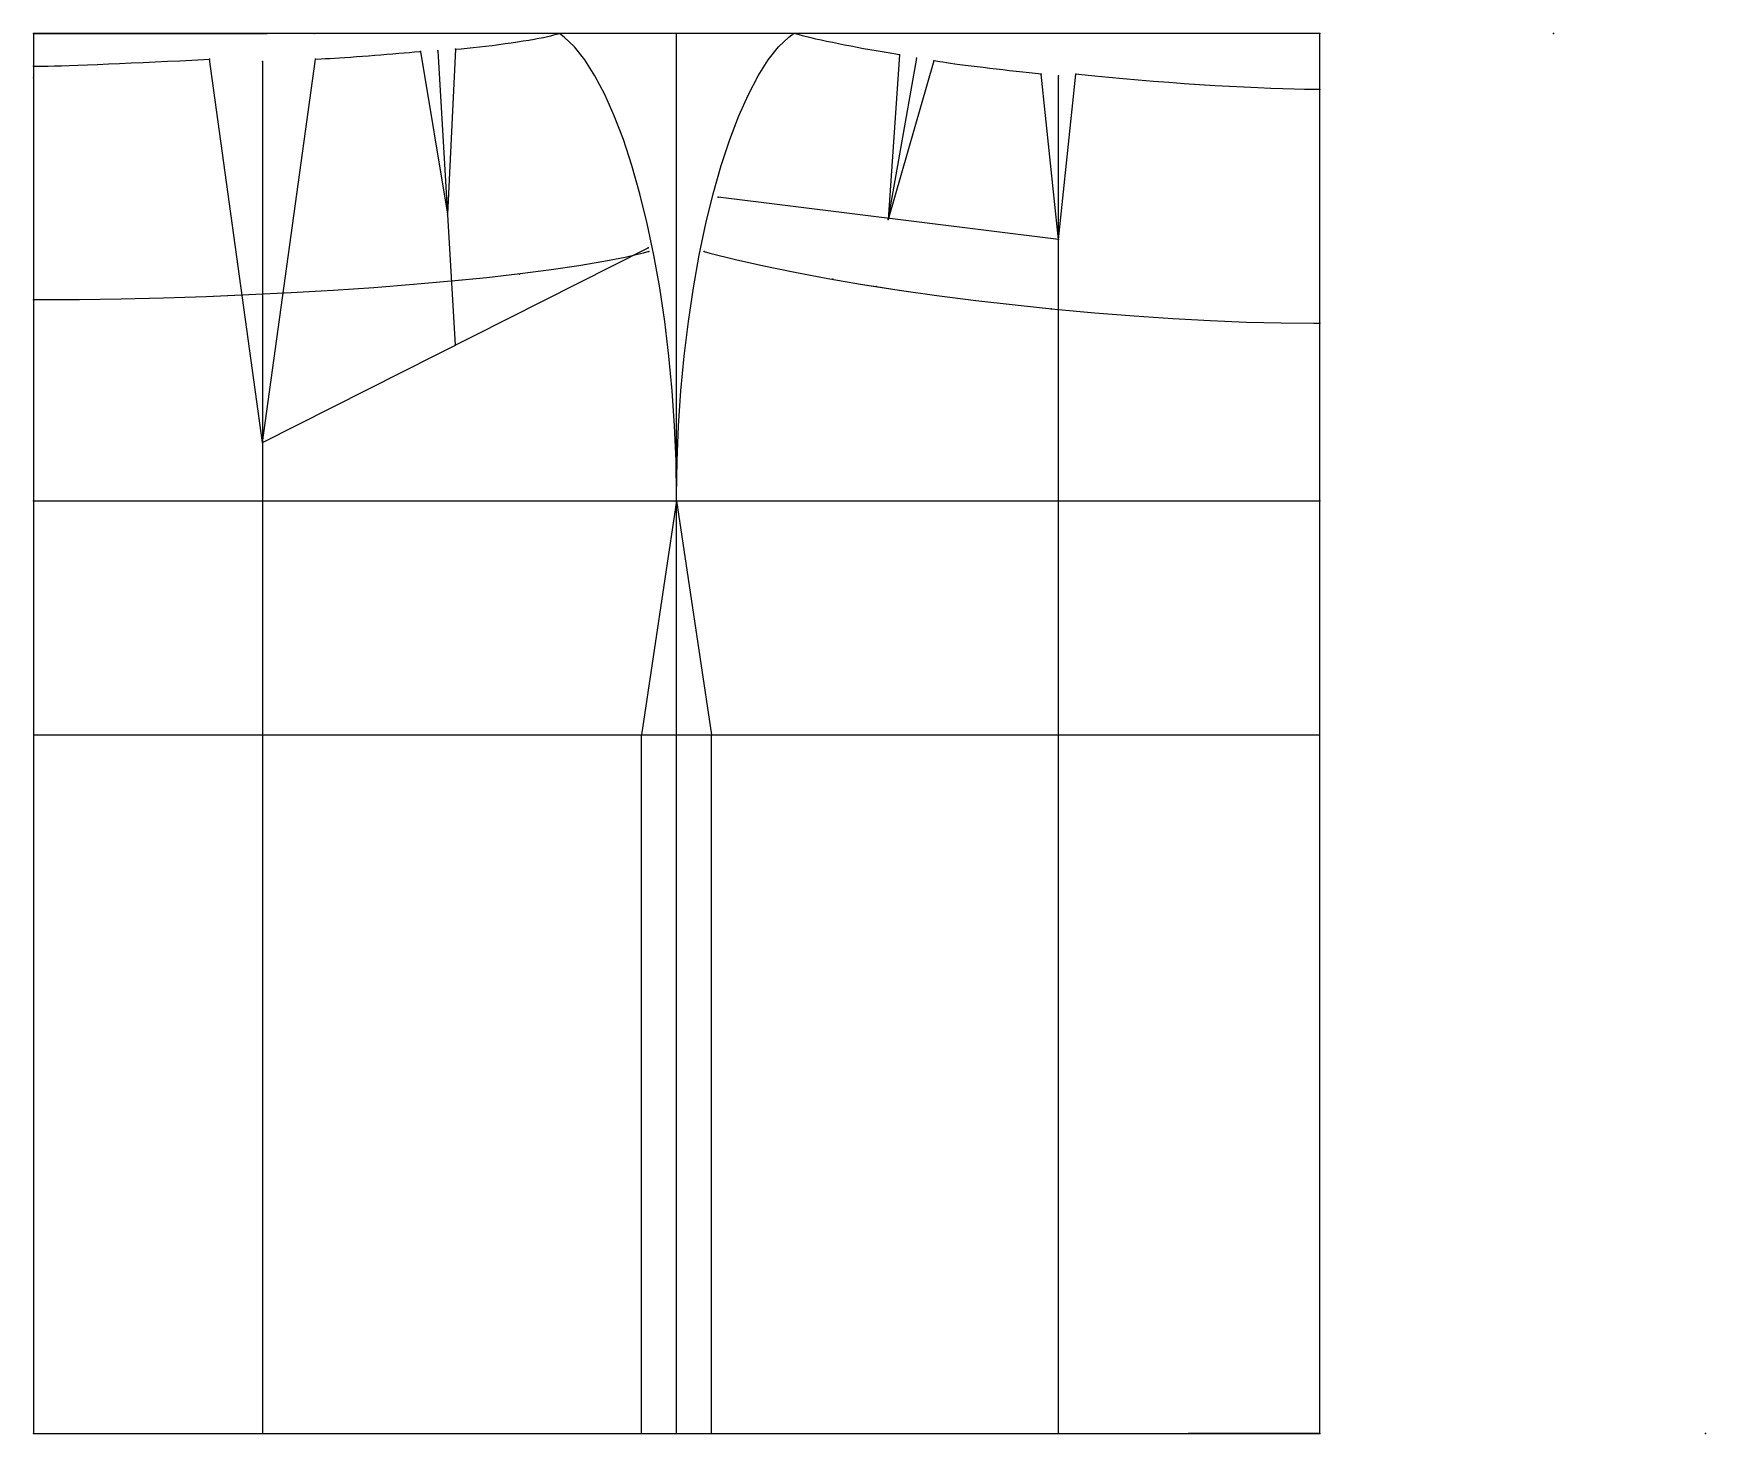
# Model space of a CAD drawing. Extents: x 0 to 715, y -599 to 0.
import ezdxf

# ---------------------------------------------------------------- set-up
doc = ezdxf.new("R2010")
doc.units = 0

msp = doc.modelspace()

# ---------------------------------------------------------------- linework, layer by layer
for p, q in [((0, 0), (100, 0)), ((0, 0), (0, -599)), ((550, 0), (0, 0)), ((0, 0), (100, 0)), ((0, 0), (100, 0)), ((0, 0), (100, 0)), ((0, 0), (100, 0)), ((0, 0), (100, 0)), ((0, 0), (100, 0)), ((275, -599), (275, 0)), ((550, -599), (550, 0)), ((180.424393, -6.79292), (177.074265, -77.361031)), ((97.952957, -175), (75.328735, -11.01961)), ((97.953041, -12.061694), (97.953041, -599)), ((97.953125, -175), (120.577347, -11.01961)), ((165.458603, -7.67489), (177.074265, -77.361031)), ((172.956146, -7.482277), (180.372986, -133.335648)), ((370.312347, -9.148199), (365.453125, -79.577286)), ((385.077026, -11.763052), (365.453125, -79.577286)), ((377.660278, -10.649885), (365.537537, -79.100586)), ((438.333344, -88.201172), (430.871582, -17.445887)), ((438.333344, -88.201172), (445.795105, -17.445887)), ((438.333344, -599), (438.333344, -18.201172)), ((438.333344, -88.201172), (292.741699, -70)), ((97.953125, -175), (262.792877, -91.671272)), ((0, -200), (550, -200)), ((275, -200), (260, -300)), ((275, -200), (290, -300)), ((0, -300), (550, -300)), ((260, -599), (260, -300)), ((290, -599), (290, -300)), ((0, -599), (550, -599)), ((550, -599), (493.787537, -599))]:
    msp.add_line(p, q)
for points in [[(180.424393, -6.79292), (182.913803, -6.563136), (185.444794, -6.319899), (188.063675, -6.049398), (190.748123, -5.75394), (193.47522, -5.436048), (196.22171, -5.098432), (198.964172, -4.743971), (201.679169, -4.375693), (204.343552, -3.996739), (206.934631, -3.61034), (209.430267, -3.219792), (211.809158, -2.828432), (214.05101, -2.439595), (216.136734, -2.056597), (218.048492, -1.682709), (219.769989, -1.321121), (221.28653, -0.974916), (222.58519, -0.647049), (225, 0)], [(275, -200), (275, -197.5), (274.795044, -182.803741), (274.181885, -167.904953), (273.165802, -152.930679), (271.755432, -138.008774), (269.96283, -123.266457), (267.803253, -108.829514), (265.295166, -94.821152), (262.459961, -81.360901), (259.321777, -68.563522), (255.90744, -56.538216), (252.246094, -45.387657), (248.368927, -35.206924), (244.309052, -26.08285), (240.101074, -18.0933), (235.780914, -11.306467), (231.385468, -5.780239), (226.952179, -1.561752), (225, 0)], [(275, -200), (275, -197.5), (275.204956, -182.803741), (275.818115, -167.904953), (276.834198, -152.930679), (278.244568, -138.008774), (280.03717, -123.266457), (282.196747, -108.829514), (284.704834, -94.821152), (287.540039, -81.360901), (290.678223, -68.563522), (294.09256, -56.538216), (297.753906, -45.387657), (301.631073, -35.206924), (305.690948, -26.08285), (309.898926, -18.0933), (314.219086, -11.306467), (318.614532, -5.780239), (323.047821, -1.561752), (325, 0)], [(370.312347, -9.148199), (367.843781, -8.752941), (365.445679, -8.362), (362.938904, -7.939788), (360.344788, -7.489905), (357.685516, -7.016191), (354.983765, -6.522684), (352.262543, -6.013597), (349.545135, -5.493273), (346.854675, -4.966153), (344.214142, -4.436732), (341.645996, -3.909526), (339.172272, -3.389035), (336.813965, -2.8797), (334.591278, -2.385863), (332.523102, -1.91174), (330.627136, -1.461377), (328.919495, -1.038616), (327.414825, -0.647063), (325, 0)], [(0, -14), (2.5, -14), (4.203139, -13.987844), (6.355755, -13.95148), (8.939495, -13.891219), (11.932318, -13.807573), (15.308693, -13.701259), (19.039814, -13.573181), (23.093847, -13.424432), (27.436186, -13.256284), (32.029812, -13.070168), (36.835526, -12.867673), (41.812309, -12.650528), (46.917709, -12.420585), (52.108208, -12.179803), (57.339485, -11.930239), (62.566879, -11.674024), (67.745834, -11.413341), (72.832161, -11.150414), (75.328735, -11.01961)], [(120.577347, -11.01961), (123.073929, -10.888806), (124.784012, -10.795395), (126.670601, -10.685144), (128.717575, -10.558992), (130.907486, -10.418017), (133.221649, -10.263422), (135.640305, -10.096522), (138.142838, -9.918746), (140.707886, -9.731606), (143.313583, -9.536704), (145.937683, -9.335698), (148.5578, -9.130305), (151.151566, -8.922277), (153.696884, -8.71339), (156.172012, -8.505424), (158.555832, -8.300156), (160.828033, -8.099335), (162.969193, -7.904675), (165.458603, -7.67489)], [(430.871582, -17.445887), (428.385529, -17.182095), (425.742065, -16.898655), (423.012115, -16.600172), (420.218964, -16.289196), (417.386444, -15.968378), (414.538727, -15.640454), (411.700073, -15.308224), (408.894745, -14.97452), (406.146698, -14.642191), (403.479279, -14.31407), (400.915344, -13.992959), (398.476746, -13.681598), (396.184235, -13.382641), (394.057434, -13.098639), (392.114441, -12.832016), (390.371887, -12.585047), (388.844574, -12.359839), (387.545593, -12.158312), (385.077026, -11.763052)], [(550, -24), (547.5, -24), (543.562195, -23.973166), (539.152161, -23.892895), (534.307617, -23.759871), (529.069824, -23.57523), (523.483582, -23.340544), (517.596375, -23.057817), (511.458618, -22.729462), (505.122498, -22.358282), (498.642212, -21.947441), (492.072937, -21.500443), (485.470825, -21.021105), (478.892151, -20.513515), (472.393036, -19.982004), (466.0289, -19.431103), (459.854126, -18.86552), (453.921356, -18.290075), (448.281158, -17.709679), (445.795105, -17.445887)], [(263.146484, -93.306274), (260.731628, -93.953339), (253.044861, -95.803383), (243.858948, -97.637604), (233.252274, -99.440361), (221.315338, -101.196259), (208.149948, -102.890343), (193.868423, -104.508141), (178.592651, -106.035843), (162.452972, -107.460434), (145.587006, -108.769745), (128.138641, -109.952629), (110.256897, -110.998962), (92.094223, -111.899834), (73.805481, -112.647568), (55.546814, -113.235764), (37.47406, -113.659416), (19.741394, -113.914902), (2.5, -114.000053), (0, -114)], [(263.146484, -93.306274), (260.731628, -93.953339), (253.044861, -95.803383), (243.858948, -97.637604), (233.252274, -99.440361), (221.315338, -101.196259), (208.149948, -102.890343), (193.868423, -104.508141), (178.763123, -106.018791)], [(286.854004, -93.306396), (289.268829, -93.953453), (300.238068, -96.7257), (312.360168, -99.474304), (325.531769, -102.175812), (339.640442, -104.807175), (354.565918, -107.345955), (360.375488, -108.248009)], [(286.854004, -93.306396), (289.268829, -93.953453), (300.238068, -96.7257), (312.360168, -99.474304), (325.531769, -102.175812), (339.640442, -104.807175), (354.565918, -107.345955), (370.180786, -109.770485), (386.351807, -112.060066), (402.94101, -114.195183), (419.806946, -116.157623), (436.805695, -117.930641), (453.792145, -119.4991), (470.621429, -120.849609), (487.150024, -121.970665), (503.236877, -122.852707), (518.744629, -123.488182), (533.541077, -123.871704), (547.5, -123.999977), (550, -124)], [(178.763123, -106.018791), (178.592651, -106.035843), (162.452972, -107.460434), (145.587006, -108.769745), (128.138641, -109.952629), (110.256897, -110.998962), (106.759171, -111.172447)], [(89.263123, -112.015579), (73.805481, -112.647568), (55.546814, -113.235764), (37.47406, -113.659416), (19.741394, -113.914902), (2.5, -114.000053), (-0.000031, -114)], [(360.375488, -108.248009), (370.180786, -109.770485), (386.351807, -112.060066), (402.94101, -114.195183), (419.806946, -116.157623), (436.805695, -117.930641), (438.333344, -118.071701)], [(438.333344, -118.071701), (453.792145, -119.4991), (470.621429, -120.849609), (487.150024, -121.970665), (503.236877, -122.852707), (518.744629, -123.488182), (533.541077, -123.871704), (547.5, -123.999977), (550, -124)]]:
    msp.add_lwpolyline(points)
for p in [(0, 0), (0, 0), (0, 0), (0, 0), (0, 0), (0, 0), (0, 0), (0, 0), (0, 0), (0, 0), (0, 0), (0, 0), (0, 0), (0, 0), (0, 0), (0, 0), (0, 0), (75, 0), (97.5, 0), (120, 0), (225, 0), (275, 0), (325, 0), (550, 0), (650, 0), (180.424393, -6.79292), (0, -14), (75.328735, -11.01961), (97.953041, -12.061694), (120.577347, -11.01961), (165.458603, -7.67489), (172.956146, -7.482277), (370.312347, -9.148199), (377.660278, -10.649885), (385.077026, -11.763052), (0, -19), (430.871582, -17.445887), (438.333344, -18.201172), (445.795105, -17.445887), (550, -24), (292.741699, -70), (177.074265, -77.361031), (365.453125, -79.577286), (365.537537, -79.100586), (262.792877, -91.671272), (438.333344, -88.201172), (263.146484, -93.306274), (286.854004, -93.306396), (178.763153, -106.019043), (178.763153, -106.019043), (207.811325, -102.928703), (341.780487, -105.171188), (0, -114), (89.263123, -112.015625), (106.759216, -111.17334), (360.375488, -108.248047), (435.215546, -117.765137), (550, -124), (180.372986, -133.335648), (97.953125, -175), (0, -200), (97.953125, -200), (275, -200), (550, -200), (260, -300), (275, -300), (290, -300), (0, -599), (97.953041, -599), (260, -599), (275, -599), (290, -599), (550, -599), (715, -599)]:
    msp.add_point(p)

doc.saveas('drawing.dxf')
